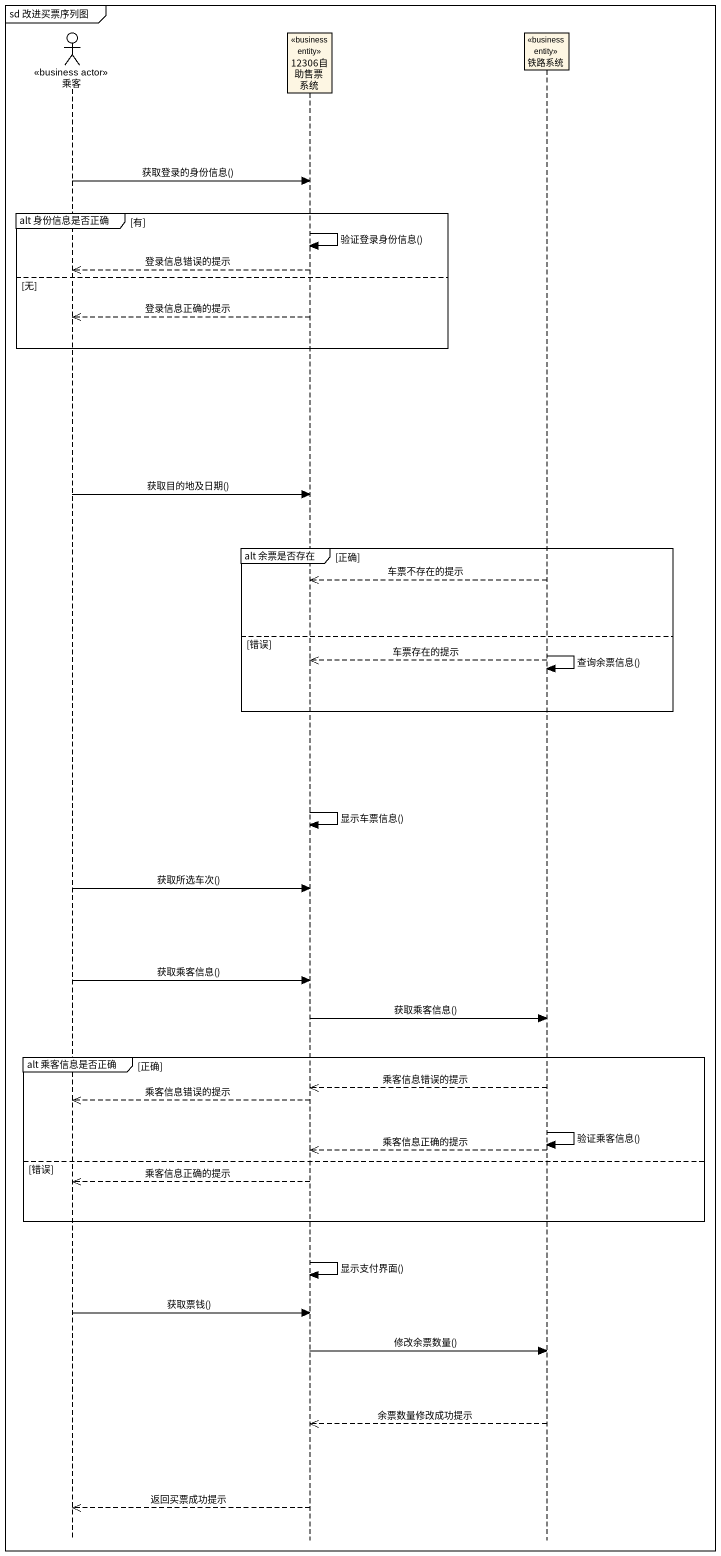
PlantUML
@startuml
mainframe sd 改进买票序列图
hide footbox
actor 乘客 <<business actor>>
participant "12306自助售票系统" as c12306自助售票系统 <<business entity>>
participant 铁路系统 <<business entity>>

乘客 -> c12306自助售票系统 : 获取登录的身份信息()
group alt 身份信息是否正确 [有]
  c12306自助售票系统 -> c12306自助售票系统 : 验证登录身份信息()
  c12306自助售票系统 -->> 乘客 : 登录信息错误的提示
else 无
  c12306自助售票系统 -->> 乘客 : 登录信息正确的提示
end
乘客 -> c12306自助售票系统 : 获取目的地及日期()
group alt 余票是否存在 [正确]
  铁路系统 -->> c12306自助售票系统 : 车票不存在的提示
else 错误
  铁路系统 -> 铁路系统 : 查询余票信息()
  铁路系统 -->> c12306自助售票系统 : 车票存在的提示
end
c12306自助售票系统 -> c12306自助售票系统 : 显示车票信息()
乘客 -> c12306自助售票系统 : 获取所选车次()
乘客 -> c12306自助售票系统 : 获取乘客信息()
c12306自助售票系统 -> 铁路系统 : 获取乘客信息()
group alt 乘客信息是否正确 [正确]
  铁路系统 -->> c12306自助售票系统 : 乘客信息错误的提示
  c12306自助售票系统 -->> 乘客 : 乘客信息错误的提示
  铁路系统 -> 铁路系统 : 验证乘客信息()
  铁路系统 -->> c12306自助售票系统 : 乘客信息正确的提示
else 错误
  c12306自助售票系统 -->> 乘客 : 乘客信息正确的提示
end
c12306自助售票系统 -> c12306自助售票系统 : 显示支付界面()
乘客 -> c12306自助售票系统 : 获取票钱()
c12306自助售票系统 -> 铁路系统 : 修改余票数量()
铁路系统 -->> c12306自助售票系统 : 余票数量修改成功提示
c12306自助售票系统 -->> 乘客 : 返回买票成功提示
@enduml
